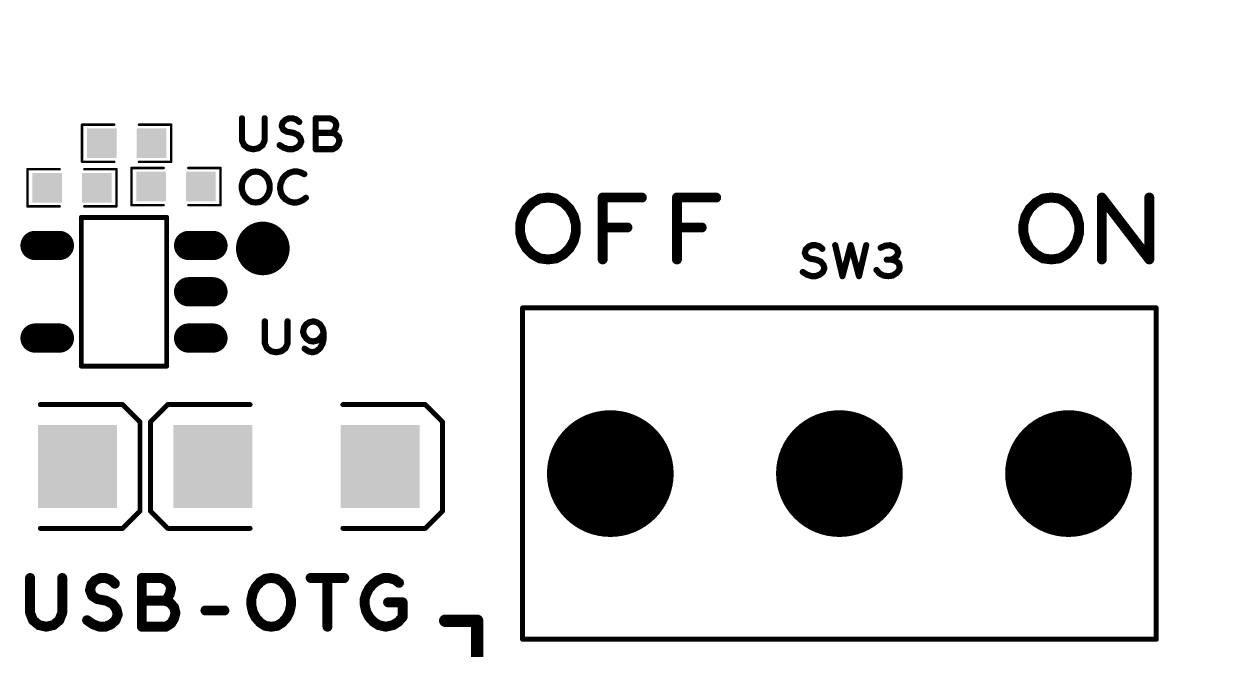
# Model space of a CAD drawing. Extents: x -13 to 102, y 0 to 99.
# Drawn here: x 16.67 to 41.43, y 24.27 to 37.09 of the extents above; entities that cross this region are included whole.
import ezdxf

# ---------------------------------------------------------------- set-up
doc = ezdxf.new("R2010")
doc.units = 0
doc.layers.get('0').update_dxf_attribs({"linetype": 'CONTINUOUS'})
doc.layers.get('DEFPOINTS').update_dxf_attribs({"linetype": 'CONTINUOUS'})
doc.layers.add('SILK_TOP_ART', color=251, linetype='CONTINUOUS')
doc.layers.add('SOLDER_TOP_ART', color=18, linetype='CONTINUOUS')
doc.layers.get('0').off()
doc.dimstyles.get("Standard").update_dxf_attribs({"dimtxt": 3, "dimasz": 3, "dimexe": 0.18, "dimexo": 0, "dimgap": 1.5, "dimtad": 0, "dimtih": 1, "dimtoh": 1, "dimzin": 0, "dimcen": 0.09, "dimazin": 3, "dimtfac": 1, "dimtofl": 0, "dimtmove": 0, "dimatfit": 3})

# ---------------------------------------------------------------- blocks, each defined once
blk = doc.blocks.new('ROUND_304')
at = {"const_width": 0.1016}
blk.add_lwpolyline([(-0.0508, 0, 1), (0.0508, 0, 1)], format="xyb", close=True, dxfattribs=at)
blk = doc.blocks.new('ROUND_214')
at = {"const_width": 0.0508}
blk.add_lwpolyline([(-0.0254, 0, 1), (0.0254, 0, 1)], format="xyb", close=True, dxfattribs=at)
blk = doc.blocks.new('ROUND_159')
at = {"const_width": 0.0635}
blk.add_lwpolyline([(-0.03175, 0, 1), (0.03175, 0, 1)], format="xyb", close=True, dxfattribs=at)
blk = doc.blocks.new('ROUND_275')
at = {"const_width": 0.127}
blk.add_lwpolyline([(-0.0635, 0, 1), (0.0635, 0, 1)], format="xyb", close=True, dxfattribs=at)
blk = doc.blocks.new('ROUND_320')
at = {"const_width": 0.0254}
blk.add_lwpolyline([(-0.0127, 0, 1), (0.0127, 0, 1)], format="xyb", close=True, dxfattribs=at)
blk = doc.blocks.new('SQUARE_333')
blk.add_solid([(0.304, 0.304), (0.304, -0.304), (-0.304, 0.304), (-0.304, -0.304)])
blk = doc.blocks.new('OBLONG_348')
at = {"const_width": 0.6}
blk.add_lwpolyline([(0.25, 0), (-0.25, 0)], dxfattribs=at)
at = {"const_width": 0.3}
for points in [[(-0.4, 0, 1), (-0.1, 0, 1)], [(0.1, 0, 1), (0.4, 0, 1)]]:
    blk.add_lwpolyline(points, format="xyb", close=True, dxfattribs=at)
blk = doc.blocks.new('ROUND_338')
at = {"const_width": 0.55}
blk.add_lwpolyline([(-0.275, 0, 1), (0.275, 0, 1)], format="xyb", close=True, dxfattribs=at)
blk = doc.blocks.new('RECTANGLE_370')
blk.add_solid([(0.81, 0.85), (0.81, -0.85), (-0.81, 0.85), (-0.81, -0.85)])
blk = doc.blocks.new('ROUND_342')
at = {"const_width": 1.3}
blk.add_lwpolyline([(-0.65, 0, 1), (0.65, 0, 1)], format="xyb", close=True, dxfattribs=at)
blk = doc.blocks.new('*U174')
at = {"layer": 'SOLDER_TOP_ART', "color": 0, "linetype": 'CONTINUOUS'}
blk.add_text('88.00', height=3, dxfattribs=at).set_placement((39.771, 0.605))
blk = doc.blocks.new('*D168')
at = {"layer": 'DEFPOINTS', "color": 0, "linetype": 'CONTINUOUS'}
for p in [(1, 82.538), (89, 61.962), (89, 2.079)]:
    blk.add_point(p, dxfattribs=at)
at = {"layer": 'SOLDER_TOP_ART', "color": 0, "linetype": 'CONTINUOUS'}
for p, q in [((1, 82.538), (1, 1.899)), ((89, 61.962), (89, 1.899)), ((4, 2.079), (38.441, 2.079)), ((86, 2.079), (51.559, 2.079))]:
    blk.add_line(p, q, dxfattribs=at)
for points in [[(4, 2.579), (4, 1.579), (1, 2.079)], [(86, 2.579), (86, 1.579), (89, 2.079)]]:
    blk.add_solid(points, dxfattribs=at)
at = {"layer": 'SOLDER_TOP_ART', "linetype": 'CONTINUOUS'}
blk.add_blockref('*U174', (0, 0), dxfattribs=at)

msp = doc.modelspace()

# ---------------------------------------------------------------- linework, layer by layer
at = {"layer": 'SILK_TOP_ART'}
for points, const_width in [([(21.1413, 35.1536), (21.1413, 34.6985)], 0.127), ([(21.6069, 34.6985), (21.6069, 35.1536)], 0.127), ([(21.9774, 35.0689), (22.0303, 35.1218)], 0.127), ([(22.0303, 35.1218), (22.1043, 35.1536)], 0.127), ([(22.1043, 35.1536), (22.1784, 35.1536)], 0.127), ([(22.1784, 35.1536), (22.2525, 35.1324)], 0.127), ([(22.2525, 35.1324), (22.316, 35.0795)], 0.127), ([(22.9404, 35.1536), (22.6547, 35.1536)], 0.127), ([(22.6547, 35.1536), (22.6547, 34.5186)], 0.127), ([(23.0145, 35.1218), (22.9404, 35.1536)], 0.127), ([(23.0568, 35.0795), (23.0145, 35.1218)], 0.127), ([(17.861, 35.0236), (18.5214, 35.0236)], 0.0508), ([(17.861, 34.2616), (17.861, 35.0236)], 0.0508), ([(19.6898, 35.0236), (19.0294, 35.0236)], 0.0508), ([(19.6898, 34.2616), (19.6898, 35.0236)], 0.0508), ([(21.9562, 34.9948), (21.9774, 35.0689)], 0.127), ([(21.9879, 34.9208), (21.9562, 34.9948)], 0.127), ([(22.062, 34.8784), (21.9879, 34.9208)], 0.127), ([(22.189, 34.8573), (22.062, 34.8784)], 0.127), ([(22.2843, 34.8149), (22.189, 34.8573)], 0.127), ([(22.9828, 34.8573), (22.6547, 34.8573)], 0.127), ([(22.9828, 34.8573), (23.0251, 34.889)], 0.127), ([(23.0568, 34.8361), (22.9828, 34.8573)], 0.127), ([(23.0251, 34.889), (23.0568, 34.9419)], 0.127), ([(23.078, 35.016), (23.0568, 35.0795)], 0.127), ([(23.0568, 34.9419), (23.078, 35.016)], 0.127), ([(21.1413, 34.6985), (21.1836, 34.6032)], 0.127), ([(21.1836, 34.6032), (21.2683, 34.5398)], 0.127), ([(21.4799, 34.5398), (21.5646, 34.6032)], 0.127), ([(21.5646, 34.6032), (21.6069, 34.6985)], 0.127), ([(21.9138, 34.6032), (21.9985, 34.5503)], 0.127), ([(22.2631, 34.5503), (22.3266, 34.6032)], 0.127), ([(22.3372, 34.7514), (22.2843, 34.8149)], 0.127), ([(22.3266, 34.6032), (22.3584, 34.6774)], 0.127), ([(22.3584, 34.6774), (22.3372, 34.7514)], 0.127), ([(23.1204, 34.7726), (23.0568, 34.8361)], 0.127), ([(23.078, 34.5609), (23.1204, 34.6244)], 0.127), ([(23.1415, 34.6985), (23.1204, 34.7726)], 0.127), ([(23.1204, 34.6244), (23.1415, 34.6985)], 0.127), ([(21.2683, 34.5398), (21.3741, 34.5186)], 0.127), ([(21.3741, 34.5186), (21.4799, 34.5398)], 0.127), ([(21.9985, 34.5503), (22.0938, 34.5186)], 0.127), ([(22.0938, 34.5186), (22.1784, 34.5186)], 0.127), ([(22.1784, 34.5186), (22.2631, 34.5503)], 0.127), ([(22.6547, 34.5186), (23.0039, 34.5186)], 0.127), ([(23.0039, 34.5186), (23.078, 34.5609)], 0.127), ([(18.5214, 34.2616), (17.861, 34.2616)], 0.0508), ([(19.0294, 34.2616), (19.6898, 34.2616)], 0.0508), ([(16.7402, 34.1092), (17.4006, 34.1092)], 0.0508), ([(16.7402, 33.3472), (16.7402, 34.1092)], 0.0508), ([(18.569, 34.1092), (17.9086, 34.1092)], 0.0508), ([(18.569, 33.3472), (18.569, 34.1092)], 0.0508), ([(18.8738, 34.1346), (18.8738, 33.3726)], 0.0508), ([(19.5342, 34.1346), (18.8738, 34.1346)], 0.0508), ([(20.0422, 34.1346), (20.7026, 34.1346)], 0.0508), ([(20.7026, 34.1346), (20.7026, 33.3726)], 0.0508), ([(21.1391, 33.7862), (21.1603, 33.8709)], 0.127), ([(21.1603, 33.8709), (21.2026, 33.945)], 0.127), ([(21.2026, 33.945), (21.2662, 34.0085)], 0.127), ([(21.2662, 34.0085), (21.3402, 34.0508)], 0.127), ([(21.3402, 34.0508), (21.4249, 34.0614)], 0.127), ([(21.4249, 34.0614), (21.5096, 34.0508)], 0.127), ([(21.5096, 34.0508), (21.5836, 34.0085)], 0.127), ([(21.5836, 34.0085), (21.6472, 33.945)], 0.127), ([(21.6472, 33.945), (21.6895, 33.8709)], 0.127), ([(21.6895, 33.8709), (21.7107, 33.7862)], 0.127), ([(21.9752, 33.9132), (21.9329, 33.8074)], 0.127), ([(22.0282, 33.9767), (21.9752, 33.9132)], 0.127), ([(22.1022, 34.0296), (22.0282, 33.9767)], 0.127), ([(22.1975, 34.0614), (22.1022, 34.0296)], 0.127), ([(22.2822, 34.0614), (22.1975, 34.0614)], 0.127), ([(22.3562, 34.0402), (22.2822, 34.0614)], 0.127), ([(22.4197, 34.0085), (22.3562, 34.0402)], 0.127), ([(21.1391, 33.7016), (21.1391, 33.7862)], 0.127), ([(21.1603, 33.6169), (21.1391, 33.7016)], 0.127), ([(21.2026, 33.5428), (21.1603, 33.6169)], 0.127), ([(21.6895, 33.6169), (21.6472, 33.5428)], 0.127), ([(21.7107, 33.7016), (21.6895, 33.6169)], 0.127), ([(21.7107, 33.7862), (21.7107, 33.7016)], 0.127), ([(21.9329, 33.8074), (21.9223, 33.7121)], 0.127), ([(21.9223, 33.7121), (21.9435, 33.6169)], 0.127), ([(21.9435, 33.6169), (21.9752, 33.5534)], 0.127), ([(21.2662, 33.4793), (21.2026, 33.5428)], 0.127), ([(21.3402, 33.437), (21.2662, 33.4793)], 0.127), ([(21.4249, 33.4264), (21.3402, 33.437)], 0.127), ([(21.5096, 33.437), (21.4249, 33.4264)], 0.127), ([(21.5836, 33.4793), (21.5096, 33.437)], 0.127), ([(21.6472, 33.5428), (21.5836, 33.4793)], 0.127), ([(21.9752, 33.5534), (22.0387, 33.4899)], 0.127), ([(22.0387, 33.4899), (22.1128, 33.4476)], 0.127), ([(22.1128, 33.4476), (22.1869, 33.4264)], 0.127), ([(22.1869, 33.4264), (22.261, 33.4264)], 0.127), ([(22.261, 33.4264), (22.3351, 33.4476)], 0.127), ([(22.3351, 33.4476), (22.3986, 33.4793)], 0.127), ([(22.3986, 33.4793), (22.4515, 33.5216)], 0.127), ([(26.9748, 33.2952), (27.1018, 33.4222)], 0.2032), ([(27.1018, 33.4222), (27.2499, 33.5068)], 0.2032), ([(27.2499, 33.5068), (27.4193, 33.528)], 0.2032), ([(27.4193, 33.528), (27.5886, 33.5068)], 0.2032), ([(27.5886, 33.5068), (27.7368, 33.4222)], 0.2032), ([(27.7368, 33.4222), (27.8638, 33.2952)], 0.2032), ([(28.5411, 32.258), (28.5411, 33.528)], 0.2032), ([(28.5411, 33.528), (29.3455, 33.528)], 0.2032), ([(30.0651, 32.258), (30.0651, 33.528)], 0.2032), ([(30.0651, 33.528), (30.8695, 33.528)], 0.2032), ([(37.2999, 33.2952), (37.4269, 33.4222)], 0.2032), ([(37.4269, 33.4222), (37.575, 33.5068)], 0.2032), ([(37.575, 33.5068), (37.7444, 33.528)], 0.2032), ([(37.7444, 33.528), (37.9137, 33.5068)], 0.2032), ([(37.9137, 33.5068), (38.0619, 33.4222)], 0.2032), ([(38.0619, 33.4222), (38.1889, 33.2952)], 0.2032), ([(38.7816, 32.258), (38.7816, 33.528)], 0.2032), ([(38.7816, 33.528), (39.7552, 32.258)], 0.2032), ([(39.7552, 32.258), (39.7552, 33.528)], 0.2032), ([(17.4006, 33.3472), (16.7402, 33.3472)], 0.0508), ([(17.9086, 33.3472), (18.569, 33.3472)], 0.0508), ([(18.8738, 33.3726), (19.5342, 33.3726)], 0.0508), ([(20.7026, 33.3726), (20.0422, 33.3726)], 0.0508), ([(26.8478, 32.9777), (26.8901, 33.147)], 0.2032), ([(26.8901, 33.147), (26.9748, 33.2952)], 0.2032), ([(27.8638, 33.2952), (27.9485, 33.147)], 0.2032), ([(27.9485, 33.147), (27.9908, 32.9777)], 0.2032), ([(37.1729, 32.9777), (37.2152, 33.147)], 0.2032), ([(37.2152, 33.147), (37.2999, 33.2952)], 0.2032), ([(38.1889, 33.2952), (38.2736, 33.147)], 0.2032), ([(38.2736, 33.147), (38.3159, 32.9777)], 0.2032), ([(19.5964, 33.1196), (17.8464, 33.1196)], 0.1016), ([(17.8464, 33.1196), (17.8464, 30.0696)], 0.1016), ([(19.5964, 30.0696), (19.5964, 33.1196)], 0.1016), ([(26.8478, 32.8083), (26.8478, 32.9777)], 0.2032), ([(27.9908, 32.9777), (27.9908, 32.8083)], 0.2032), ([(29.0491, 32.9142), (28.5411, 32.9142)], 0.2032), ([(30.5731, 32.9142), (30.0651, 32.9142)], 0.2032), ([(37.1729, 32.8083), (37.1729, 32.9777)], 0.2032), ([(38.3159, 32.9777), (38.3159, 32.8083)], 0.2032), ([(26.8901, 32.639), (26.8478, 32.8083)], 0.2032), ([(26.9748, 32.4908), (26.8901, 32.639)], 0.2032), ([(27.9485, 32.639), (27.8638, 32.4908)], 0.2032), ([(27.9908, 32.8083), (27.9485, 32.639)], 0.2032), ([(37.2152, 32.639), (37.1729, 32.8083)], 0.2032), ([(37.2999, 32.4908), (37.2152, 32.639)], 0.2032), ([(38.2736, 32.639), (38.1889, 32.4908)], 0.2032), ([(38.3159, 32.8083), (38.2736, 32.639)], 0.2032), ([(27.1018, 32.3638), (26.9748, 32.4908)], 0.2032), ([(27.2499, 32.2792), (27.1018, 32.3638)], 0.2032), ([(27.7368, 32.3638), (27.5886, 32.2792)], 0.2032), ([(27.8638, 32.4908), (27.7368, 32.3638)], 0.2032), ([(32.6877, 32.3913), (32.7089, 32.4654)], 0.127), ([(32.7194, 32.3173), (32.6877, 32.3913)], 0.127), ([(32.7089, 32.4654), (32.7618, 32.5183)], 0.127), ([(32.7618, 32.5183), (32.8358, 32.5501)], 0.127), ([(32.8358, 32.5501), (32.9099, 32.5501)], 0.127), ([(32.9099, 32.5501), (32.984, 32.5289)], 0.127), ([(32.984, 32.5289), (33.0475, 32.476)], 0.127), ([(33.3121, 32.5501), (33.4603, 31.9151)], 0.127), ([(33.4603, 31.9151), (33.6296, 32.5501)], 0.127), ([(33.6296, 32.5501), (33.7989, 31.9151)], 0.127), ([(33.7989, 31.9151), (33.9471, 32.5501)], 0.127), ([(34.3387, 32.5395), (34.2434, 32.4972)], 0.127), ([(34.4339, 32.5501), (34.3387, 32.5395)], 0.127), ([(34.5292, 32.5183), (34.4339, 32.5501)], 0.127), ([(34.5821, 32.4654), (34.5292, 32.5183)], 0.127), ([(34.6033, 32.4019), (34.5821, 32.4654)], 0.127), ([(34.5821, 32.3384), (34.6033, 32.4019)], 0.127), ([(37.4269, 32.3638), (37.2999, 32.4908)], 0.2032), ([(37.575, 32.2792), (37.4269, 32.3638)], 0.2032), ([(38.0619, 32.3638), (37.9137, 32.2792)], 0.2032), ([(38.1889, 32.4908), (38.0619, 32.3638)], 0.2032), ([(27.4193, 32.258), (27.2499, 32.2792)], 0.2032), ([(27.5886, 32.2792), (27.4193, 32.258)], 0.2032), ([(32.7935, 32.2749), (32.7194, 32.3173)], 0.127), ([(32.9205, 32.2538), (32.7935, 32.2749)], 0.127), ([(33.0158, 32.2114), (32.9205, 32.2538)], 0.127), ([(33.0687, 32.1479), (33.0158, 32.2114)], 0.127), ([(33.0899, 32.0739), (33.0687, 32.1479)], 0.127), ([(34.4657, 32.2538), (34.3704, 32.2538)], 0.127), ([(34.4657, 32.2538), (34.5292, 32.2855)], 0.127), ([(34.5398, 32.2326), (34.4657, 32.2538)], 0.127), ([(34.5292, 32.2855), (34.5821, 32.3384)], 0.127), ([(34.6139, 32.1797), (34.5398, 32.2326)], 0.127), ([(34.635, 32.1056), (34.6139, 32.1797)], 0.127), ([(37.7444, 32.258), (37.575, 32.2792)], 0.2032), ([(37.9137, 32.2792), (37.7444, 32.258)], 0.2032), ([(32.6453, 31.9997), (32.73, 31.9468)], 0.127), ([(32.73, 31.9468), (32.8253, 31.9151)], 0.127), ([(32.8253, 31.9151), (32.9099, 31.9151)], 0.127), ([(32.9099, 31.9151), (32.9946, 31.9468)], 0.127), ([(32.9946, 31.9468), (33.0581, 31.9997)], 0.127), ([(33.0581, 31.9997), (33.0899, 32.0739)], 0.127), ([(34.1588, 32.0421), (34.2223, 31.968)], 0.127), ([(34.2223, 31.968), (34.3069, 31.9257)], 0.127), ([(34.3069, 31.9257), (34.4022, 31.9151)], 0.127), ([(34.4022, 31.9151), (34.4869, 31.9257)], 0.127), ([(34.4869, 31.9257), (34.5715, 31.9786)], 0.127), ([(34.5715, 31.9786), (34.6244, 32.0421)], 0.127), ([(34.6244, 32.0421), (34.635, 32.1056)], 0.127), ([(26.8978, 24.4638), (26.8978, 31.2638)], 0.1016), ([(26.8978, 31.2638), (39.8978, 31.2638)], 0.1016), ([(39.8978, 31.2638), (39.8978, 24.4638)], 0.1016), ([(21.6112, 30.988), (21.6112, 30.5329)], 0.127), ([(22.0768, 30.5329), (22.0768, 30.988)], 0.127), ([(22.4578, 30.9245), (22.4155, 30.861)], 0.127), ([(22.5213, 30.9668), (22.4578, 30.9245)], 0.127), ([(22.606, 30.988), (22.5213, 30.9668)], 0.127), ([(22.6801, 30.9668), (22.606, 30.988)], 0.127), ([(22.7436, 30.9245), (22.6801, 30.9668)], 0.127), ([(22.7965, 30.8398), (22.7436, 30.9245)], 0.127), ([(22.4155, 30.861), (22.3943, 30.7763)], 0.127), ([(22.3943, 30.7763), (22.4155, 30.7023)], 0.127), ([(22.4155, 30.7023), (22.4684, 30.6282)], 0.127), ([(22.6907, 30.5964), (22.7542, 30.6493)], 0.127), ([(22.7542, 30.6493), (22.8177, 30.7446)], 0.127), ([(22.8177, 30.7446), (22.7965, 30.8398)], 0.127), ([(22.8177, 30.6282), (22.8177, 30.7446)], 0.127), ([(21.6112, 30.5329), (21.6535, 30.4376)], 0.127), ([(21.6535, 30.4376), (21.7382, 30.3742)], 0.127), ([(21.9498, 30.3742), (22.0345, 30.4376)], 0.127), ([(22.0345, 30.4376), (22.0768, 30.5329)], 0.127), ([(22.4261, 30.4271), (22.5002, 30.3742)], 0.127), ([(22.4684, 30.6282), (22.5319, 30.5858)], 0.127), ([(22.5319, 30.5858), (22.606, 30.5752)], 0.127), ([(22.606, 30.5752), (22.6907, 30.5964)], 0.127), ([(22.6695, 30.3742), (22.7436, 30.4376)], 0.127), ([(22.7436, 30.4376), (22.7965, 30.5329)], 0.127), ([(22.7965, 30.5329), (22.8177, 30.6282)], 0.127), ([(21.7382, 30.3742), (21.844, 30.353)], 0.127), ([(21.844, 30.353), (21.9498, 30.3742)], 0.127), ([(22.5002, 30.3742), (22.5848, 30.353)], 0.127), ([(22.5848, 30.353), (22.6695, 30.3742)], 0.127), ([(17.8464, 30.0696), (19.5964, 30.0696)], 0.1016), ([(18.6942, 29.28), (17.0051, 29.28)], 0.1016), ([(19.0498, 28.9244), (18.6942, 29.28)], 0.1016), ([(19.6186, 29.28), (19.263, 28.9244)], 0.1016), ([(21.3077, 29.28), (19.6186, 29.28)], 0.1016), ([(23.2127, 29.28), (24.9018, 29.28)], 0.1016), ([(24.9018, 29.28), (25.2574, 28.9244)], 0.1016), ([(19.0498, 27.0956), (19.0498, 28.9244)], 0.1016), ([(19.263, 28.9244), (19.263, 27.0956)], 0.1016), ([(25.2574, 28.9244), (25.2574, 27.0956)], 0.1016), ([(18.6942, 26.74), (19.0498, 27.0956)], 0.1016), ([(19.263, 27.0956), (19.6186, 26.74)], 0.1016), ([(25.2574, 27.0956), (24.9018, 26.74)], 0.1016), ([(17.0051, 26.74), (18.6942, 26.74)], 0.1016), ([(19.6186, 26.74), (21.3077, 26.74)], 0.1016), ([(24.9018, 26.74), (23.2127, 26.74)], 0.1016), ([(16.7947, 25.7222), (16.7947, 25.0055)], 0.2032), ([(17.4547, 25.0055), (17.4547, 25.7222)], 0.2032), ([(18.0537, 25.5889), (18.1287, 25.6722)], 0.2032), ([(18.1287, 25.6722), (18.2337, 25.7222)], 0.2032), ([(18.2337, 25.7222), (18.3387, 25.7222)], 0.2032), ([(18.3387, 25.7222), (18.4437, 25.6889)], 0.2032), ([(18.4437, 25.6889), (18.5337, 25.6055)], 0.2032), ([(19.4927, 25.7222), (19.0877, 25.7222)], 0.2032), ([(19.0877, 25.7222), (19.0877, 24.7222)], 0.2032), ([(19.5977, 25.6722), (19.4927, 25.7222)], 0.2032), ([(19.6577, 25.6055), (19.5977, 25.6722)], 0.2032), ([(21.5157, 25.6389), (21.6207, 25.7055)], 0.2032), ([(21.6207, 25.7055), (21.7407, 25.7222)], 0.2032), ([(21.7407, 25.7222), (21.8607, 25.7055)], 0.2032), ([(21.8607, 25.7055), (21.9657, 25.6389)], 0.2032), ([(22.5497, 25.7222), (23.2397, 25.7222)], 0.2032), ([(22.8947, 25.7222), (22.8947, 24.7222)], 0.2032), ([(23.8387, 25.6055), (23.9287, 25.6722)], 0.2032), ([(23.9287, 25.6722), (24.0487, 25.7222)], 0.2032), ([(24.0487, 25.7222), (24.1537, 25.7222)], 0.2032), ([(24.1537, 25.7222), (24.2737, 25.6889)], 0.2032), ([(24.2737, 25.6889), (24.3637, 25.6222)], 0.2032), ([(18.0237, 25.4722), (18.0537, 25.5889)], 0.2032), ([(18.0687, 25.3555), (18.0237, 25.4722)], 0.2032), ([(19.6877, 25.5055), (19.6577, 25.6055)], 0.2032), ([(19.6577, 25.3888), (19.6877, 25.5055)], 0.2032), ([(21.3357, 25.2889), (21.3657, 25.4222)], 0.2032), ([(21.3657, 25.4222), (21.4257, 25.5389)], 0.2032), ([(21.4257, 25.5389), (21.5157, 25.6389)], 0.2032), ([(21.9657, 25.6389), (22.0557, 25.5389)], 0.2032), ([(22.0557, 25.5389), (22.1157, 25.4222)], 0.2032), ([(22.1157, 25.4222), (22.1457, 25.2889)], 0.2032), ([(23.6887, 25.3888), (23.7487, 25.5055)], 0.2032), ([(23.7487, 25.5055), (23.8387, 25.6055)], 0.2032), ([(18.1737, 25.2889), (18.0687, 25.3555)], 0.2032), ([(18.3537, 25.2555), (18.1737, 25.2889)], 0.2032), ([(18.4887, 25.1889), (18.3537, 25.2555)], 0.2032), ([(18.5637, 25.0888), (18.4887, 25.1889)], 0.2032), ([(19.5527, 25.2555), (19.0877, 25.2555)], 0.2032), ([(19.5527, 25.2555), (19.6127, 25.3055)], 0.2032), ([(19.6577, 25.2222), (19.5527, 25.2555)], 0.2032), ([(19.6127, 25.3055), (19.6577, 25.3888)], 0.2032), ([(19.7477, 25.1222), (19.6577, 25.2222)], 0.2032), ([(21.3357, 25.1555), (21.3357, 25.2889)], 0.2032), ([(21.3657, 25.0222), (21.3357, 25.1555)], 0.2032), ([(22.1457, 25.1555), (22.1157, 25.0222)], 0.2032), ([(22.1457, 25.2889), (22.1457, 25.1555)], 0.2032), ([(23.6587, 25.2889), (23.6887, 25.3888)], 0.2032), ([(23.6587, 25.1722), (23.6587, 25.2889)], 0.2032), ([(23.6887, 25.0389), (23.6587, 25.1722)], 0.2032), ([(24.1387, 25.2222), (24.4387, 25.2222)], 0.2032), ([(24.4387, 25.2222), (24.4387, 24.9222)], 0.2032), ([(16.7947, 25.0055), (16.8547, 24.8555)], 0.2032), ([(17.3947, 24.8555), (17.4547, 25.0055)], 0.2032), ([(18.5487, 24.8555), (18.5937, 24.9722)], 0.2032), ([(18.5937, 24.9722), (18.5637, 25.0888)], 0.2032), ([(19.7777, 25.0055), (19.7477, 25.1222)], 0.2032), ([(19.7477, 24.8889), (19.7777, 25.0055)], 0.2032), ([(20.3917, 25.0555), (20.7817, 25.0555)], 0.2032), ([(21.4257, 24.9055), (21.3657, 25.0222)], 0.2032), ([(21.5157, 24.8055), (21.4257, 24.9055)], 0.2032), ([(22.0557, 24.9055), (21.9657, 24.8055)], 0.2032), ([(22.1157, 25.0222), (22.0557, 24.9055)], 0.2032), ([(23.7487, 24.9222), (23.6887, 25.0389)], 0.2032), ([(23.8387, 24.8222), (23.7487, 24.9222)], 0.2032), ([(24.4387, 24.9222), (24.3487, 24.8222)], 0.2032), ([(16.8547, 24.8555), (16.9747, 24.7555)], 0.2032), ([(16.9747, 24.7555), (17.1247, 24.7222)], 0.2032), ([(17.1247, 24.7222), (17.2747, 24.7555)], 0.2032), ([(17.2747, 24.7555), (17.3947, 24.8555)], 0.2032), ([(17.9637, 24.8555), (18.0837, 24.7722)], 0.2032), ([(18.0837, 24.7722), (18.2187, 24.7222)], 0.2032), ([(18.2187, 24.7222), (18.3387, 24.7222)], 0.2032), ([(18.3387, 24.7222), (18.4587, 24.7722)], 0.2032), ([(18.4587, 24.7722), (18.5487, 24.8555)], 0.2032), ([(19.0877, 24.7222), (19.5827, 24.7222)], 0.2032), ([(19.5827, 24.7222), (19.6877, 24.7889)], 0.2032), ([(19.6877, 24.7889), (19.7477, 24.8889)], 0.2032), ([(21.6207, 24.7389), (21.5157, 24.8055)], 0.2032), ([(21.7407, 24.7222), (21.6207, 24.7389)], 0.2032), ([(21.8607, 24.7389), (21.7407, 24.7222)], 0.2032), ([(21.9657, 24.8055), (21.8607, 24.7389)], 0.2032), ([(23.9437, 24.7555), (23.8387, 24.8222)], 0.2032), ([(24.0937, 24.7222), (23.9437, 24.7555)], 0.2032), ([(24.2437, 24.7555), (24.0937, 24.7222)], 0.2032), ([(24.3487, 24.8222), (24.2437, 24.7555)], 0.2032), ([(25.3111, 24.8444), (25.9652, 24.8444)], 0.254), ([(25.9652, 24.8444), (25.9652, 22.9203)], 0.254), ([(39.8978, 24.4638), (26.8978, 24.4638)], 0.1016)]:
    msp.add_lwpolyline(points, dxfattribs=dict(at, const_width=const_width))

# ---------------------------------------------------------------- block references
for name, p in [('ROUND_159', (21.1413, 35.1536)), ('ROUND_159', (21.6069, 35.1536)), ('ROUND_159', (22.0303, 35.1218)), ('ROUND_159', (22.1043, 35.1536)), ('ROUND_159', (22.1784, 35.1536)), ('ROUND_159', (22.2525, 35.1324)), ('ROUND_159', (22.6547, 35.1536)), ('ROUND_159', (22.9404, 35.1536)), ('ROUND_159', (23.0145, 35.1218)), ('ROUND_320', (17.861, 35.0236)), ('ROUND_320', (17.861, 35.0236)), ('ROUND_320', (18.5214, 35.0236)), ('ROUND_320', (19.0294, 35.0236)), ('ROUND_320', (19.6898, 35.0236)), ('ROUND_320', (19.6898, 35.0236)), ('ROUND_159', (21.9562, 34.9948)), ('ROUND_159', (21.9774, 35.0689)), ('ROUND_159', (21.9879, 34.9208)), ('ROUND_159', (22.062, 34.8784)), ('ROUND_159', (22.189, 34.8573)), ('ROUND_159', (22.316, 35.0795)), ('ROUND_159', (22.6547, 34.8573)), ('ROUND_159', (22.9828, 34.8573)), ('ROUND_159', (22.9828, 34.8573)), ('ROUND_159', (23.0251, 34.889)), ('ROUND_159', (23.0568, 35.0795)), ('ROUND_159', (23.0568, 34.9419)), ('ROUND_159', (23.078, 35.016)), ('ROUND_159', (21.1413, 34.6985)), ('ROUND_159', (21.1836, 34.6032)), ('ROUND_159', (21.5646, 34.6032)), ('ROUND_159', (21.6069, 34.6985)), ('ROUND_159', (21.9138, 34.6032)), ('ROUND_159', (22.2843, 34.8149)), ('ROUND_159', (22.3266, 34.6032)), ('ROUND_159', (22.3372, 34.7514)), ('ROUND_159', (22.3584, 34.6774)), ('ROUND_159', (23.0568, 34.8361)), ('ROUND_159', (23.1204, 34.7726)), ('ROUND_159', (23.1204, 34.6244)), ('ROUND_159', (23.1415, 34.6985)), ('ROUND_159', (21.2683, 34.5398)), ('ROUND_159', (21.3741, 34.5186)), ('ROUND_159', (21.4799, 34.5398)), ('ROUND_159', (21.9985, 34.5503)), ('ROUND_159', (22.0938, 34.5186)), ('ROUND_159', (22.1784, 34.5186)), ('ROUND_159', (22.2631, 34.5503)), ('ROUND_159', (22.6547, 34.5186)), ('ROUND_159', (23.0039, 34.5186)), ('ROUND_159', (23.078, 34.5609)), ('ROUND_320', (17.861, 34.2616)), ('ROUND_320', (17.861, 34.2616)), ('ROUND_320', (18.5214, 34.2616)), ('ROUND_320', (19.0294, 34.2616)), ('ROUND_320', (19.6898, 34.2616)), ('ROUND_320', (19.6898, 34.2616)), ('ROUND_320', (16.7402, 34.1092)), ('ROUND_320', (16.7402, 34.1092)), ('ROUND_320', (17.4006, 34.1092)), ('ROUND_320', (17.9086, 34.1092)), ('ROUND_320', (18.569, 34.1092)), ('ROUND_320', (18.569, 34.1092)), ('ROUND_320', (18.8738, 34.1346)), ('ROUND_320', (18.8738, 34.1346)), ('ROUND_320', (19.5342, 34.1346)), ('ROUND_320', (20.0422, 34.1346)), ('ROUND_320', (20.7026, 34.1346)), ('ROUND_320', (20.7026, 34.1346)), ('ROUND_159', (21.1603, 33.8709)), ('ROUND_159', (21.2026, 33.945)), ('ROUND_159', (21.2662, 34.0085)), ('ROUND_159', (21.3402, 34.0508)), ('ROUND_159', (21.4249, 34.0614)), ('ROUND_159', (21.5096, 34.0508)), ('ROUND_159', (21.5836, 34.0085)), ('ROUND_159', (21.6472, 33.945)), ('ROUND_159', (21.6895, 33.8709)), ('ROUND_159', (21.9752, 33.9132)), ('ROUND_159', (22.0282, 33.9767)), ('ROUND_159', (22.1022, 34.0296)), ('ROUND_159', (22.1975, 34.0614)), ('ROUND_159', (22.2822, 34.0614)), ('ROUND_159', (22.3562, 34.0402)), ('ROUND_159', (22.4197, 34.0085)), ('ROUND_159', (21.1391, 33.7862)), ('ROUND_159', (21.1391, 33.7016)), ('ROUND_159', (21.1603, 33.6169)), ('ROUND_159', (21.6895, 33.6169)), ('ROUND_159', (21.7107, 33.7862)), ('ROUND_159', (21.7107, 33.7016)), ('ROUND_159', (21.9223, 33.7121)), ('ROUND_159', (21.9329, 33.8074)), ('ROUND_159', (21.9435, 33.6169)), ('ROUND_159', (21.2026, 33.5428)), ('ROUND_159', (21.2662, 33.4793)), ('ROUND_159', (21.3402, 33.437)), ('ROUND_159', (21.4249, 33.4264)), ('ROUND_159', (21.4249, 33.4264)), ('ROUND_159', (21.5096, 33.437)), ('ROUND_159', (21.5836, 33.4793)), ('ROUND_159', (21.6472, 33.5428)), ('ROUND_159', (21.9752, 33.5534)), ('ROUND_159', (22.0387, 33.4899)), ('ROUND_159', (22.1128, 33.4476)), ('ROUND_159', (22.1869, 33.4264)), ('ROUND_159', (22.261, 33.4264)), ('ROUND_159', (22.3351, 33.4476)), ('ROUND_159', (22.3986, 33.4793)), ('ROUND_159', (22.4515, 33.5216)), ('ROUND_304', (27.1018, 33.4222)), ('ROUND_304', (27.2499, 33.5068)), ('ROUND_304', (27.4193, 33.528)), ('ROUND_304', (27.5886, 33.5068)), ('ROUND_304', (27.7368, 33.4222)), ('ROUND_304', (28.5411, 33.528)), ('ROUND_304', (29.3455, 33.528)), ('ROUND_304', (30.0651, 33.528)), ('ROUND_304', (30.8695, 33.528)), ('ROUND_304', (37.4269, 33.4222)), ('ROUND_304', (37.575, 33.5068)), ('ROUND_304', (37.7444, 33.528)), ('ROUND_304', (37.9137, 33.5068)), ('ROUND_304', (38.0619, 33.4222)), ('ROUND_304', (38.7816, 33.528)), ('ROUND_304', (39.7552, 33.528)), ('ROUND_320', (16.7402, 33.3472)), ('ROUND_320', (16.7402, 33.3472)), ('ROUND_320', (17.4006, 33.3472)), ('ROUND_320', (17.9086, 33.3472)), ('ROUND_320', (18.569, 33.3472)), ('ROUND_320', (18.569, 33.3472)), ('ROUND_320', (18.8738, 33.3726)), ('ROUND_320', (18.8738, 33.3726)), ('ROUND_320', (19.5342, 33.3726)), ('ROUND_320', (20.0422, 33.3726)), ('ROUND_320', (20.7026, 33.3726)), ('ROUND_320', (20.7026, 33.3726)), ('ROUND_304', (26.8901, 33.147)), ('ROUND_304', (26.9748, 33.2952)), ('ROUND_304', (27.8638, 33.2952)), ('ROUND_304', (27.9485, 33.147)), ('ROUND_304', (37.2152, 33.147)), ('ROUND_304', (37.2999, 33.2952)), ('ROUND_304', (38.1889, 33.2952)), ('ROUND_304', (38.2736, 33.147)), ('ROUND_214', (17.8464, 33.1196)), ('ROUND_214', (17.8464, 33.1196)), ('ROUND_214', (19.5964, 33.1196)), ('ROUND_214', (19.5964, 33.1196)), ('ROUND_304', (26.8478, 32.9777)), ('ROUND_304', (27.9908, 32.9777)), ('ROUND_304', (28.5411, 32.9142)), ('ROUND_304', (29.0491, 32.9142)), ('ROUND_304', (30.0651, 32.9142)), ('ROUND_304', (30.5731, 32.9142)), ('ROUND_304', (37.1729, 32.9777)), ('ROUND_304', (38.3159, 32.9777)), ('ROUND_304', (26.8478, 32.8083)), ('ROUND_304', (26.8901, 32.639)), ('ROUND_304', (27.9485, 32.639)), ('ROUND_304', (27.9908, 32.8083)), ('ROUND_304', (37.1729, 32.8083)), ('ROUND_304', (37.2152, 32.639)), ('ROUND_304', (38.2736, 32.639)), ('ROUND_304', (38.3159, 32.8083)), ('ROUND_304', (26.9748, 32.4908)), ('ROUND_304', (27.1018, 32.3638)), ('ROUND_304', (27.7368, 32.3638)), ('ROUND_304', (27.8638, 32.4908)), ('ROUND_159', (32.6877, 32.3913)), ('ROUND_159', (32.7089, 32.4654)), ('ROUND_159', (32.7618, 32.5183)), ('ROUND_159', (32.8358, 32.5501)), ('ROUND_159', (32.9099, 32.5501)), ('ROUND_159', (32.984, 32.5289)), ('ROUND_159', (33.0475, 32.476)), ('ROUND_159', (33.3121, 32.5501)), ('ROUND_159', (33.6296, 32.5501)), ('ROUND_159', (33.9471, 32.5501)), ('ROUND_159', (34.2434, 32.4972)), ('ROUND_159', (34.3387, 32.5395)), ('ROUND_159', (34.4339, 32.5501)), ('ROUND_159', (34.5292, 32.5183)), ('ROUND_159', (34.5821, 32.4654)), ('ROUND_159', (34.6033, 32.4019)), ('ROUND_304', (37.2999, 32.4908)), ('ROUND_304', (37.4269, 32.3638)), ('ROUND_304', (38.0619, 32.3638)), ('ROUND_304', (38.1889, 32.4908)), ('ROUND_304', (27.2499, 32.2792)), ('ROUND_304', (27.4193, 32.258)), ('ROUND_304', (27.4193, 32.258)), ('ROUND_304', (27.5886, 32.2792)), ('ROUND_304', (28.5411, 32.258)), ('ROUND_304', (30.0651, 32.258)), ('ROUND_159', (32.7194, 32.3173)), ('ROUND_159', (32.7935, 32.2749)), ('ROUND_159', (32.9205, 32.2538)), ('ROUND_159', (33.0158, 32.2114)), ('ROUND_159', (33.0687, 32.1479)), ('ROUND_159', (34.3704, 32.2538)), ('ROUND_159', (34.4657, 32.2538)), ('ROUND_159', (34.4657, 32.2538)), ('ROUND_159', (34.5292, 32.2855)), ('ROUND_159', (34.5398, 32.2326)), ('ROUND_159', (34.5821, 32.3384)), ('ROUND_159', (34.6139, 32.1797)), ('ROUND_304', (37.575, 32.2792)), ('ROUND_304', (37.7444, 32.258)), ('ROUND_304', (37.7444, 32.258)), ('ROUND_304', (37.9137, 32.2792)), ('ROUND_304', (38.7816, 32.258)), ('ROUND_304', (39.7552, 32.258)), ('ROUND_159', (32.6453, 31.9997)), ('ROUND_159', (32.73, 31.9468)), ('ROUND_159', (32.8253, 31.9151)), ('ROUND_159', (32.9099, 31.9151)), ('ROUND_159', (32.9946, 31.9468)), ('ROUND_159', (33.0581, 31.9997)), ('ROUND_159', (33.0899, 32.0739)), ('ROUND_159', (33.4603, 31.9151)), ('ROUND_159', (33.7989, 31.9151)), ('ROUND_159', (34.1588, 32.0421)), ('ROUND_159', (34.2223, 31.968)), ('ROUND_159', (34.3069, 31.9257)), ('ROUND_159', (34.4022, 31.9151)), ('ROUND_159', (34.4869, 31.9257)), ('ROUND_159', (34.5715, 31.9786)), ('ROUND_159', (34.6244, 32.0421)), ('ROUND_159', (34.635, 32.1056)), ('ROUND_214', (26.8978, 31.2638)), ('ROUND_214', (26.8978, 31.2638)), ('ROUND_214', (39.8978, 31.2638)), ('ROUND_214', (39.8978, 31.2638)), ('ROUND_159', (21.6112, 30.988)), ('ROUND_159', (22.0768, 30.988)), ('ROUND_159', (22.4578, 30.9245)), ('ROUND_159', (22.5213, 30.9668)), ('ROUND_159', (22.606, 30.988)), ('ROUND_159', (22.6801, 30.9668)), ('ROUND_159', (22.7436, 30.9245)), ('ROUND_159', (22.3943, 30.7763)), ('ROUND_159', (22.4155, 30.861)), ('ROUND_159', (22.4155, 30.7023)), ('ROUND_159', (22.7542, 30.6493)), ('ROUND_159', (22.7965, 30.8398)), ('ROUND_159', (22.8177, 30.7446)), ('ROUND_159', (22.8177, 30.7446)), ('ROUND_159', (21.6112, 30.5329)), ('ROUND_159', (21.6535, 30.4376)), ('ROUND_159', (22.0345, 30.4376)), ('ROUND_159', (22.0768, 30.5329)), ('ROUND_159', (22.4261, 30.4271)), ('ROUND_159', (22.4684, 30.6282)), ('ROUND_159', (22.5319, 30.5858)), ('ROUND_159', (22.606, 30.5752)), ('ROUND_159', (22.6907, 30.5964)), ('ROUND_159', (22.7436, 30.4376)), ('ROUND_159', (22.7965, 30.5329)), ('ROUND_159', (22.8177, 30.6282)), ('ROUND_159', (21.7382, 30.3742)), ('ROUND_159', (21.844, 30.353)), ('ROUND_159', (21.9498, 30.3742)), ('ROUND_159', (22.5002, 30.3742)), ('ROUND_159', (22.5848, 30.353)), ('ROUND_159', (22.6695, 30.3742)), ('ROUND_214', (17.8464, 30.0696)), ('ROUND_214', (17.8464, 30.0696)), ('ROUND_214', (19.5964, 30.0696)), ('ROUND_214', (19.5964, 30.0696)), ('ROUND_214', (17.0051, 29.28)), ('ROUND_214', (18.6942, 29.28)), ('ROUND_214', (18.6942, 29.28)), ('ROUND_214', (19.6186, 29.28)), ('ROUND_214', (19.6186, 29.28)), ('ROUND_214', (21.3077, 29.28)), ('ROUND_214', (23.2127, 29.28)), ('ROUND_214', (24.9018, 29.28)), ('ROUND_214', (24.9018, 29.28)), ('ROUND_214', (19.0498, 28.9244)), ('ROUND_214', (19.0498, 28.9244)), ('ROUND_214', (19.263, 28.9244)), ('ROUND_214', (19.263, 28.9244)), ('ROUND_214', (25.2574, 28.9244)), ('ROUND_214', (25.2574, 28.9244)), ('ROUND_214', (19.0498, 27.0956)), ('ROUND_214', (19.0498, 27.0956)), ('ROUND_214', (19.263, 27.0956)), ('ROUND_214', (19.263, 27.0956)), ('ROUND_214', (25.2574, 27.0956)), ('ROUND_214', (25.2574, 27.0956)), ('ROUND_214', (17.0051, 26.74)), ('ROUND_214', (18.6942, 26.74)), ('ROUND_214', (18.6942, 26.74)), ('ROUND_214', (19.6186, 26.74)), ('ROUND_214', (19.6186, 26.74)), ('ROUND_214', (21.3077, 26.74)), ('ROUND_214', (23.2127, 26.74)), ('ROUND_214', (24.9018, 26.74)), ('ROUND_214', (24.9018, 26.74)), ('ROUND_304', (16.7947, 25.7222)), ('ROUND_304', (17.4547, 25.7222)), ('ROUND_304', (18.1287, 25.6722)), ('ROUND_304', (18.2337, 25.7222)), ('ROUND_304', (18.3387, 25.7222)), ('ROUND_304', (18.4437, 25.6889)), ('ROUND_304', (19.0877, 25.7222)), ('ROUND_304', (19.4927, 25.7222)), ('ROUND_304', (19.5977, 25.6722)), ('ROUND_304', (21.6207, 25.7055)), ('ROUND_304', (21.7407, 25.7222)), ('ROUND_304', (21.8607, 25.7055)), ('ROUND_304', (22.5497, 25.7222)), ('ROUND_304', (22.8947, 25.7222)), ('ROUND_304', (23.2397, 25.7222)), ('ROUND_304', (23.9287, 25.6722)), ('ROUND_304', (24.0487, 25.7222)), ('ROUND_304', (24.1537, 25.7222)), ('ROUND_304', (24.2737, 25.6889)), ('ROUND_304', (18.0237, 25.4722)), ('ROUND_304', (18.0537, 25.5889)), ('ROUND_304', (18.5337, 25.6055)), ('ROUND_304', (19.6577, 25.6055)), ('ROUND_304', (19.6877, 25.5055)), ('ROUND_304', (21.3657, 25.4222)), ('ROUND_304', (21.4257, 25.5389)), ('ROUND_304', (21.5157, 25.6389)), ('ROUND_304', (21.9657, 25.6389)), ('ROUND_304', (22.0557, 25.5389)), ('ROUND_304', (22.1157, 25.4222)), ('ROUND_304', (23.7487, 25.5055)), ('ROUND_304', (23.8387, 25.6055)), ('ROUND_304', (24.3637, 25.6222)), ('ROUND_304', (18.0687, 25.3555)), ('ROUND_304', (18.1737, 25.2889)), ('ROUND_304', (18.3537, 25.2555)), ('ROUND_304', (18.4887, 25.1889)), ('ROUND_304', (19.0877, 25.2555)), ('ROUND_304', (19.5527, 25.2555)), ('ROUND_304', (19.5527, 25.2555)), ('ROUND_304', (19.6127, 25.3055)), ('ROUND_304', (19.6577, 25.3888)), ('ROUND_304', (19.6577, 25.2222)), ('ROUND_304', (21.3357, 25.2889)), ('ROUND_304', (21.3357, 25.1555)), ('ROUND_304', (22.1457, 25.2889)), ('ROUND_304', (22.1457, 25.1555)), ('ROUND_304', (23.6587, 25.2889)), ('ROUND_304', (23.6587, 25.1722)), ('ROUND_304', (23.6887, 25.3888)), ('ROUND_304', (24.1387, 25.2222)), ('ROUND_304', (24.4387, 25.2222)), ('ROUND_304', (16.7947, 25.0055)), ('ROUND_304', (17.4547, 25.0055)), ('ROUND_304', (18.5637, 25.0888)), ('ROUND_304', (18.5937, 24.9722)), ('ROUND_304', (19.7477, 25.1222)), ('ROUND_304', (19.7777, 25.0055)), ('ROUND_304', (20.3917, 25.0555)), ('ROUND_304', (20.7817, 25.0555)), ('ROUND_304', (21.3657, 25.0222)), ('ROUND_304', (21.4257, 24.9055)), ('ROUND_304', (22.0557, 24.9055)), ('ROUND_304', (22.1157, 25.0222)), ('ROUND_304', (23.6887, 25.0389)), ('ROUND_304', (23.7487, 24.9222)), ('ROUND_304', (24.4387, 24.9222)), ('ROUND_304', (16.8547, 24.8555)), ('ROUND_304', (16.9747, 24.7555)), ('ROUND_304', (17.1247, 24.7222)), ('ROUND_304', (17.2747, 24.7555)), ('ROUND_304', (17.3947, 24.8555)), ('ROUND_304', (17.9637, 24.8555)), ('ROUND_304', (18.0837, 24.7722)), ('ROUND_304', (18.2187, 24.7222)), ('ROUND_304', (18.3387, 24.7222)), ('ROUND_304', (18.4587, 24.7722)), ('ROUND_304', (18.5487, 24.8555)), ('ROUND_304', (19.0877, 24.7222)), ('ROUND_304', (19.5827, 24.7222)), ('ROUND_304', (19.6877, 24.7889)), ('ROUND_304', (19.7477, 24.8889)), ('ROUND_304', (21.5157, 24.8055)), ('ROUND_304', (21.6207, 24.7389)), ('ROUND_304', (21.7407, 24.7222)), ('ROUND_304', (21.7407, 24.7222)), ('ROUND_304', (21.8607, 24.7389)), ('ROUND_304', (21.9657, 24.8055)), ('ROUND_304', (22.8947, 24.7222)), ('ROUND_304', (23.8387, 24.8222)), ('ROUND_304', (23.9437, 24.7555)), ('ROUND_304', (24.0937, 24.7222)), ('ROUND_304', (24.2437, 24.7555)), ('ROUND_304', (24.3487, 24.8222)), ('ROUND_275', (25.3111, 24.8444)), ('ROUND_275', (25.9652, 24.8444)), ('ROUND_214', (26.8978, 24.4638)), ('ROUND_214', (26.8978, 24.4638)), ('ROUND_214', (39.8978, 24.4638)), ('ROUND_214', (39.8978, 24.4638))]:
    msp.add_blockref(name, p, dxfattribs=at)
at = {"layer": 'SOLDER_TOP_ART'}
for name, p in [('SQUARE_333', (18.2674, 34.6426)), ('SQUARE_333', (19.2834, 34.6426)), ('SQUARE_333', (17.1466, 33.7282)), ('SQUARE_333', (18.1626, 33.7282)), ('SQUARE_333', (19.2802, 33.7536)), ('SQUARE_333', (20.2962, 33.7536)), ('ROUND_338', (21.5694, 32.4836)), ('OBLONG_348', (17.1463, 32.5446)), ('OBLONG_348', (20.2965, 32.5446)), ('OBLONG_348', (20.2965, 31.5946)), ('OBLONG_348', (17.1463, 30.6446)), ('OBLONG_348', (20.2965, 30.6446)), ('ROUND_342', (28.6978, 27.8638)), ('ROUND_342', (33.3978, 27.8638)), ('ROUND_342', (38.0978, 27.8638)), ('RECTANGLE_370', (17.7671, 28.01)), ('RECTANGLE_370', (20.5457, 28.01)), ('RECTANGLE_370', (23.9747, 28.01))]:
    msp.add_blockref(name, p, dxfattribs=at)

# ---------------------------------------------------------------- dimensions: what is measured, and where the dimension line sits
at = {"layer": 'SOLDER_TOP_ART', "linetype": 'CONTINUOUS'}
dim = msp.add_linear_dim(base=(89, 2.079174), p1=(1, 82.5381), p2=(89, 61.9619), dimstyle='Standard', dxfattribs=at)
dim.commit()
dim.dimension.update_dxf_attribs({"geometry": '*D168', "text_midpoint": (45, 2.079174)})

doc.saveas('drawing.dxf')
